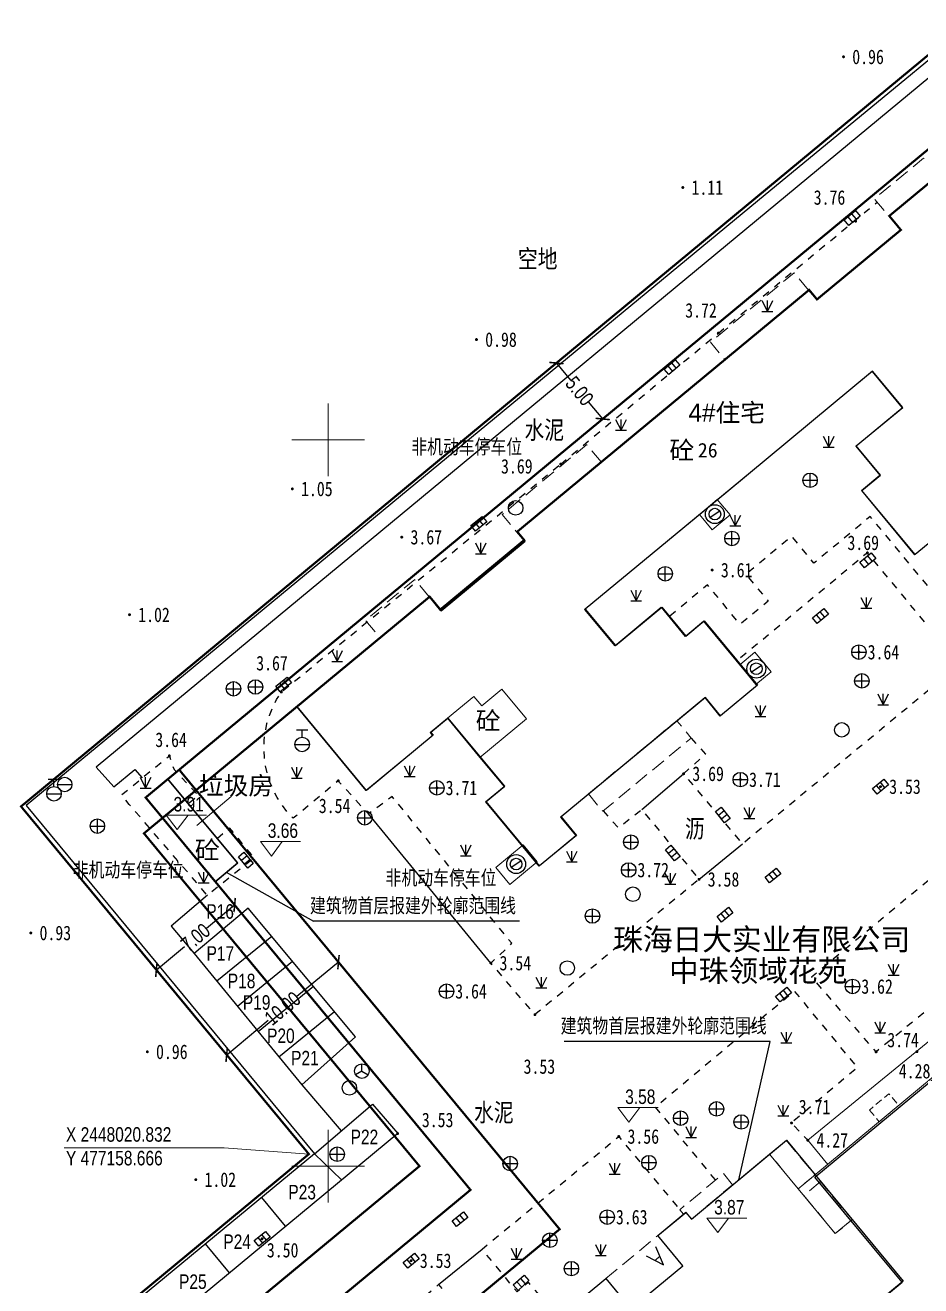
# Model space of a CAD drawing. Extents: x 477039 to 477331, y 2447846 to 2448149.
# Drawn here: x 477139.1 to 477200.8, y 2448011.8 to 2448098.6 of the extents above; entities that cross this region are included whole.
import ezdxf
from ezdxf.enums import TextEntityAlignment as Align

# ---------------------------------------------------------------- set-up
doc = ezdxf.new("R2010")
doc.units = 0
doc.header["$LTSCALE"] = 0.5
doc.header["$PDMODE"] = 34
doc.header["$PDSIZE"] = 0.2
for name, pattern in [('X32', [1.5, 1, -0.5]), ('X5', [3, 2, -1]), ('X6', [2, 1, -1])]:
    doc.linetypes.add(name, pattern=pattern)
doc.layers.get('0').update_dxf_attribs({"linetype": 'CONTINUOUS'})
doc.layers.get('Defpoints').update_dxf_attribs({"linetype": 'CONTINUOUS'})
for name, color, linetype in [('DLSS', 4, 'CONTINUOUS'), ('DMTZ', 3, 'CONTINUOUS'), ('GCD', 1, 'CONTINUOUS'), ('GXYZ', 2, 'CONTINUOUS'), ('JMD', 6, 'CONTINUOUS'), ('TK', 7, 'CONTINUOUS'), ('ZBTZ', 3, 'CONTINUOUS'), ('ZJ', 7, 'CONTINUOUS'), ('商业', 18, 'CONTINUOUS'), ('规划检验设计', 7, 'CONTINUOUS'), ('规划要素信息', 7, 'CONTINUOUS')]:
    doc.layers.add(name, color=color, linetype=linetype)
doc.styles.get("Standard").update_dxf_attribs({"font": 'rs.shx', "bigfont": 'hztxt.shx'})
doc.styles.add('宋体', font='')
doc.styles.add('正等线体', font='simhei.ttf')
doc.styles.add('细等线体', font='长等线体.TTF', dxfattribs={"width": 0.8})
doc.styles.get('宋体').set_extended_font_data('SimSun')
doc.linetypes.add('10422', pattern='A,0.75,[150,AAA.SHX,S=0.5,R=0,X=0,Y=0.5],1.5,[177,AAA.SHX,S=1,R=0,X=0,Y=0.4],0.75', length=3)
doc.linetypes.add('1161', pattern='A,0,[149,AAA.SHX,S=0.15,R=0,X=0,Y=0],-1.6', length=1.6)
doc.linetypes.add('444', pattern='A,4.5,[145,AAA.SHX,S=1,R=0,X=0,Y=1],4.5,-0.5,[146,AAA.SHX,S=1,R=0,X=0,Y=0],-0.5', length=10)
doc.dimstyles.get("Standard").update_dxf_attribs({"dimtxt": 0.18, "dimasz": 0.18, "dimexe": 0.18, "dimexo": 0.0625, "dimgap": 0.09, "dimtad": 0, "dimtih": 1, "dimtoh": 1, "dimdec": 4, "dimzin": 0, "dimdsep": 46, "dimtxsty": 'Standard', "dimcen": 0.09, "dimadec": 0, "dimazin": 0, "dimtfac": 1, "dimtdec": 4, "dimtofl": 0, "dimtmove": 0, "dimatfit": 3, "dimfxl": 0, "dimtolj": 1, "dimtzin": 0, "dimarcsym": 0})

# ---------------------------------------------------------------- blocks, each defined once
blk = doc.blocks.new('gc042')
blk.add_line((-1, 0), (1, 0))
blk.add_circle((0, 0), 1)
blk = doc.blocks.new('gc043')
for p, q in [((-1, 0), (1, 0)), ((0, -1), (0, 1))]:
    blk.add_line(p, q)
blk.add_circle((0, 0), 1)
blk = doc.blocks.new('gc048')
for q in [(-0.87, -0.5), (0, 1), (0.87, -0.5)]:
    blk.add_line((0, 0), q)
blk.add_circle((0, 0), 1)
blk = doc.blocks.new('gc188')
blk.add_circle((0, 0), 1)
blk = doc.blocks.new('gc133')
for p, q in [((-0.8, 2), (0.8, 2)), ((0, 1), (0, 2)), ((-1, 0), (1, 0))]:
    blk.add_line(p, q)
blk.add_circle((0, 0), 1)
blk = doc.blocks.new('gc041')
for p, q in [((-1, 0.5), (1, 0.5)), ((-1, -0.5), (-1, 0.5)), ((-0.33, 0.5), (-0.33, -0.5)), ((0.33, 0.5), (0.33, -0.5)), ((1, 0.5), (1, -0.5)), ((1, -0.5), (-1, -0.5))]:
    blk.add_line(p, q)
blk = doc.blocks.new('gc124')
for p, q in [((-0.75, 1.5), (0, 0)), ((-0.75, 0), (0.75, 0)), ((0, 0), (0, 1.5)), ((0, 0), (0.75, 1.5))]:
    blk.add_line(p, q)
blk = doc.blocks.new('_ArchTick')
at = {"color": 0, "linetype": 'ByBlock', "const_width": 0.15}
blk.add_lwpolyline([(-0.5, -0.5), (0.5, 0.5)], dxfattribs=at)
blk = doc.blocks.new('*D52')
at = {"color": 0, "linetype": 'Continuous', "lineweight": -2}
for p, q in [((477153.553, 2448037.98), (477151.612, 2448036.372)), ((477154.105, 2448037.313), (477153.438, 2448038.118)), ((477148.162, 2448033.515), (477150.103, 2448035.122)), ((477148.714, 2448032.848), (477148.047, 2448033.653))]:
    blk.add_line(p, q, dxfattribs=at)
at = {"layer": 'Defpoints', "color": 0, "linetype": 'Continuous'}
for p in [(477153.553, 2448037.98), (477154.145, 2448037.265), (477148.754, 2448032.8)]:
    blk.add_point(p, dxfattribs=at)
at = {"color": 0, "linetype": 'Continuous', "lineweight": -2, "xscale": 0.7, "yscale": 0.7, "zscale": 0.7}
for p, rotation in [((477153.553, 2448037.98), 39.63302098186691), ((477148.162, 2448033.515), 219.6330209818669)]:
    blk.add_blockref('_ArchTick', p, dxfattribs=dict(at, rotation=rotation))
at = {"color": 0, "linetype": 'Continuous', "insert": (477150.857, 2448035.747), "char_height": 1, "attachment_point": 5, "rotation": 39.63302, "style": '细等线体'}
blk.add_mtext('\\A1;7.00', dxfattribs=at)
blk = doc.blocks.new('*D53')
at = {"color": 0, "linetype": 'Continuous', "lineweight": -2}
for p, q in [((477156.495, 2448039.13), (477160.82, 2448033.908)), ((477160.705, 2448034.047), (477157.84, 2448031.674)), ((477148.794, 2448032.751), (477153.119, 2448027.53)), ((477153.004, 2448027.668), (477155.869, 2448030.041))]:
    blk.add_line(p, q, dxfattribs=at)
at = {"layer": 'Defpoints', "color": 0, "linetype": 'Continuous'}
for p in [(477156.455, 2448039.178), (477160.705, 2448034.047), (477148.754, 2448032.8)]:
    blk.add_point(p, dxfattribs=at)
at = {"color": 0, "linetype": 'Continuous', "lineweight": -2, "xscale": 0.7, "yscale": 0.7, "zscale": 0.7}
for p, rotation in [((477160.705, 2448034.047), 39.63302098172532), ((477153.004, 2448027.668), 219.6330209817253)]:
    blk.add_blockref('_ArchTick', p, dxfattribs=dict(at, rotation=rotation))
at = {"color": 0, "linetype": 'Continuous', "insert": (477156.855, 2448030.858), "char_height": 1, "attachment_point": 5, "rotation": 39.63302, "style": '细等线体'}
blk.add_mtext('\\A1;10.00', dxfattribs=at)
blk = doc.blocks.new('*D54')
at = {"color": 0, "linetype": 'Continuous', "lineweight": -2}
for p, q in [((477175.118, 2448074.805), (477175.851, 2448075.411)), ((477175.712, 2448075.297), (477176.688, 2448074.117)), ((477178.901, 2448071.445), (477177.925, 2448072.624)), ((477178.307, 2448070.953), (477179.039, 2448071.56))]:
    blk.add_line(p, q, dxfattribs=at)
at = {"layer": 'Defpoints', "color": 0, "linetype": 'Continuous'}
for p in [(477175.712, 2448075.297), (477175.07, 2448074.765), (477178.259, 2448070.914)]:
    blk.add_point(p, dxfattribs=at)
at = {"color": 0, "linetype": 'Continuous', "lineweight": -2, "xscale": 0.7, "yscale": 0.7, "zscale": 0.7}
for p, rotation in [((477175.712, 2448075.297), 129.6258168521612), ((477178.901, 2448071.445), 309.6258168521613)]:
    blk.add_blockref('_ArchTick', p, dxfattribs=dict(at, rotation=rotation))
at = {"color": 0, "linetype": 'Continuous', "insert": (477177.306, 2448073.371), "char_height": 1, "attachment_point": 5, "rotation": 309.62582, "style": '细等线体'}
blk.add_mtext('\\A1;5.00', dxfattribs=at)
blk = doc.blocks.new('gc011')
for p, q in [((-0.67, -0.44), (0.67, 0.44)), ((0.8, 0), (0.8, 0))]:
    blk.add_line(p, q)
for radius in [1.3, 0.8]:
    blk.add_circle((0, 0), radius)
blk = doc.blocks.new('gc290')
for points in [[(-0.9, 2.5), (0, 0), (0.9, 2.5)], [(0, 1.2), (-0.43, 1.2), (0.43, 1.2)]]:
    blk.add_lwpolyline(points)
blk = doc.blocks.new('GC200')
at = {"linetype": 'Continuous', "const_width": 0.2, "flags": 128}
blk.add_lwpolyline([(-0.1, 0, 1), (0.1, 0, 1)], format="xyb", close=True, dxfattribs=at)

msp = doc.modelspace()

# ---------------------------------------------------------------- linework, layer by layer
at = {"color": 10, "linetype": 'Continuous', "const_width": 0.15, "flags": 128}
msp.add_lwpolyline([(477138.842, 2448044.767), (477158.666, 2448020.832), (477086.063, 2447960.707), (477114.033, 2447926.933), (477149.234, 2447923.624), (477275.025, 2448027.799), (477211.297, 2448104.762)], close=True, dxfattribs=at)
at = {"color": 10, "linetype": 'X5', "const_width": 0.15, "flags": 128}
for points in [[(477169.798, 2448018.365), (477107.207, 2447966.532), (477124.153, 2447946.07), (477142.858, 2447944.312), (477256.878, 2448038.739), (477209.094, 2448096.446), (477147.423, 2448045.381), (477169.798, 2448018.365)], [(477149.734, 2448047.294), (477175.936, 2448015.658), (477114.885, 2447965.1), (477126.683, 2447950.854), (477141.264, 2447949.483), (477251.379, 2448040.676), (477206.784, 2448094.533)]]:
    msp.add_lwpolyline(points, dxfattribs=at)
at = {"color": 10, "linetype": 'Continuous', "flags": 128}
msp.add_lwpolyline([(477148.962, 2448046.655), (477147.422, 2448045.38), (477152.205, 2448039.603), (477153.745, 2448040.879)], close=True, dxfattribs=at)
at = {"linetype": 'Continuous', "lineweight": 0, "flags": 128}
msp.add_lwpolyline([(477150.944, 2448043.454), (477153.31, 2448045.445)], dxfattribs=at)
at = {"color": 10, "linetype": 'Continuous', "lineweight": 0, "flags": 128}
msp.add_lwpolyline([(477158.666, 2448020.832), (477152.828, 2448021.264), (477141.811, 2448021.264)], dxfattribs=at)
at = {"layer": 'DLSS', "linetype": 'X6', "flags": 128}
for points in [[(477186.869, 2448077.363), (477197.806, 2448086.374)], [(477176.01, 2448068.339), (477186.869, 2448077.363)], [(477204.825, 2448065.893), (477205.851, 2448064.697), (477207.42, 2448065.941), (477211.42, 2448061.163), (477204.846, 2448055.65), (477197.334, 2448064.73), (477193.454, 2448061.516), (477191.923, 2448063.364), (477188.765, 2448060.749), (477190.296, 2448058.901), (477188.369, 2448057.305), (477186.12, 2448060.021), (477183.498, 2448057.85)], [(477184.99, 2448049.476), (477185.972, 2448048.366), (477184.474, 2448047.018), (477188.522, 2448042.198), (477203.492, 2448054.565), (477197.133, 2448062.226), (477188.166, 2448054.8)], [(477152.372, 2448042.578), (477153.17, 2448043.295), (477154.891, 2448041.223), (477151.677, 2448038.65), (477146.299, 2448044.904), (477145.769, 2448045.565), (477149.058, 2448048.257), (477149.381, 2448047.309), (477151.056, 2448045.517), (477150.384, 2448044.961)], [(477206.933, 2448033.144), (477205.862, 2448034.52), (477197.733, 2448027.87), (477193.291, 2448033.041), (477209.097, 2448046.119), (477213.252, 2448041.468), (477212.82, 2448041.082), (477213.147, 2448040.635), (477206.858, 2448035.424), (477207.787, 2448034.286), (477214.086, 2448039.438), (477214.568, 2448038.855)], [(477186.679, 2448019.048), (477182.534, 2448024.087), (477192.09, 2448032.059), (477196.434, 2448026.788), (477191.908, 2448022.975), (477193.027, 2448021.784)], [(477175.872, 2448009.575), (477173.785, 2448012.001), (477173.017, 2448011.34), (477170.594, 2448014.289), (477180.01, 2448022.043), (477184.21, 2448017.003)]]:
    msp.add_lwpolyline(points, dxfattribs=at)
for points in [[(477178.925, 2448044.456), (477179.982, 2448043.303), (477181.592, 2448044.567), (477185.535, 2448039.747), (477174.238, 2448030.431), (477171.197, 2448033.983), (477172.649, 2448035.343), (477164.398, 2448045.455), (477162.762, 2448044.248), (477160.689, 2448046.532), (477157.588, 2448043.95, -0.362986), (477156.769, 2448052.646), (477176.01, 2448068.339)], [(477164.409, 2447999.296), (477161.97, 2448002.315, -0.25683), (477161.634, 2448003.379), (477161.964, 2448007.126), (477167.598, 2448011.847), (477170.069, 2448008.881), (477169.289, 2448008.234), (477171.312, 2448005.796)]]:
    msp.add_lwpolyline(points, format="xyb", dxfattribs=at)
at = {"layer": 'DMTZ', "linetype": '10422', "lineweight": 0, "flags": 128}
msp.add_lwpolyline([(477194.403, 2448020.123), (477193.027, 2448021.784), (477206.933, 2448033.144), (477209.059, 2448030.578)], dxfattribs=at)
at = {"layer": 'JMD', "linetype": '444', "flags": 128}
msp.add_lwpolyline([(477251.806, 2448055.608), (477211.313, 2448104.375), (477189.559, 2448086.436), (477139.189, 2448044.837), (477159.048, 2448020.848), (477105.393, 2447976.522), (477107.031, 2447974.614)], dxfattribs=at)
at = {"layer": 'JMD', "linetype": 'Continuous', "lineweight": 0, "flags": 128}
for points in [[(477207.734, 2448092.964), (477198.605, 2448085.409), (477199.402, 2448084.446), (477193.625, 2448079.664), (477193.083, 2448080.318), (477172.976, 2448063.677), (477173.518, 2448063.022), (477167.741, 2448058.24), (477166.944, 2448059.203), (477157.815, 2448051.647), (477162.597, 2448045.869), (477167.181, 2448049.663), (477167.021, 2448049.856), (477168.215, 2448050.844), (477170.447, 2448048.148), (477170.447, 2448048.148), (477172.105, 2448046.145), (477172.105, 2448046.145), (477170.834, 2448045.093), (477174.5, 2448040.663), (477177.042, 2448042.767), (477175.99, 2448044.038), (477185.928, 2448052.264), (477186.98, 2448050.993), (477189.522, 2448053.097), (477185.856, 2448057.526), (477184.585, 2448056.474), (477182.927, 2448058.477), (477179.73, 2448055.831), (477177.658, 2448058.335), (477197.456, 2448074.721), (477199.528, 2448072.218), (477196.331, 2448069.572), (477197.989, 2448067.569), (477196.718, 2448066.517), (477200.384, 2448062.087), (477202.926, 2448064.191)], [(477168.215, 2448050.844), (477170.026, 2448052.342), (477170.568, 2448051.688), (477171.954, 2448052.835), (477173.644, 2448050.794), (477170.447, 2448048.148)], [(477193.449, 2448019.333), (477205.846, 2448029.605), (477206.675, 2448028.604), (477211.142, 2448032.304)], [(477196.892, 2448009.848), (477199.587, 2448012.081), (477196.078, 2448016.316), (477194.923, 2448015.359), (477192.371, 2448018.439), (477192.371, 2448018.439), (477190.393, 2448020.827), (477190.393, 2448020.827), (477185.011, 2448016.357), (477184.62, 2448016.822), (477182.695, 2448015.227), (477184.417, 2448013.148), (477180.843, 2448010.179), (477179.114, 2448012.261), (477175.187, 2448009.007)], [(477190.393, 2448020.827), (477192.371, 2448018.439), (477193.528, 2448019.398)]]:
    msp.add_lwpolyline(points, dxfattribs=at)
at = {"layer": 'JMD', "linetype": 'X5', "lineweight": 0, "flags": 128}
for points in [[(477201.995, 2448088.214), (477201.007, 2448089.408), (477197.617, 2448086.603), (477198.605, 2448085.409)], [(477193.083, 2448080.318), (477192.094, 2448081.513), (477186.317, 2448076.73), (477187.305, 2448075.536)], [(477178.793, 2448068.491), (477177.804, 2448069.685), (477171.988, 2448064.871), (477172.976, 2448063.677)], [(477166.944, 2448059.203), (477165.955, 2448060.397), (477162.566, 2448057.591), (477163.554, 2448056.397)], [(477177.916, 2448045.633), (477178.904, 2448044.438), (477184.99, 2448049.476), (477184.002, 2448050.67)], [(477190.393, 2448020.827), (477191.548, 2448021.784), (477193.526, 2448019.396), (477192.371, 2448018.439)], [(477187.852, 2448018.721), (477187.214, 2448019.491), (477184.21, 2448017.003), (477184.466, 2448016.695), (477184.62, 2448016.822), (477185.011, 2448016.357)], [(477193.908, 2448018.934), (477192.753, 2448017.977), (477194.923, 2448015.359), (477196.078, 2448016.316)]]:
    msp.add_lwpolyline(points, close=True, dxfattribs=at)
at = {"layer": 'JMD', "linetype": 'Continuous', "lineweight": 0, "flags": 128}
for points in [[(477185.561, 2448064.877), (477186.441, 2448063.814), (477187.674, 2448064.834), (477186.794, 2448065.897)], [(477188.342, 2448054.522), (477189.382, 2448055.383), (477190.498, 2448054.035), (477189.458, 2448053.174)], [(477174.386, 2448040.958), (477172.498, 2448039.396), (477171.542, 2448040.552), (477173.429, 2448042.114)]]:
    msp.add_lwpolyline(points, close=True, dxfattribs=at)
at = {"layer": 'JMD', "linetype": 'Continuous', "flags": 128}
msp.add_lwpolyline([(477148.952, 2448046.678), (477147.385, 2448045.371), (477152.215, 2448039.581), (477153.782, 2448040.888)], close=True, dxfattribs=at)
at = {"layer": 'JMD', "linetype": 'X32', "lineweight": 0, "flags": 128}
msp.add_lwpolyline([(477197.277, 2448023.866), (477197.946, 2448023.059), (477199.288, 2448024.171), (477198.62, 2448024.978)], close=True, dxfattribs=at)
at = {"layer": 'JMD', "linetype": 'X5', "lineweight": 0, "flags": 128}
msp.add_lwpolyline([(477179.121, 2448012.258), (477182.695, 2448015.227)], dxfattribs=at)
at = {"layer": 'TK', "linetype": 'Continuous', "lineweight": 0}
for p, q in [((477160, 2448067.5), (477160, 2448072.5)), ((477157.5, 2448070), (477162.5, 2448070)), ((477160, 2448017.5), (477160, 2448022.5)), ((477157.5, 2448020), (477162.5, 2448020))]:
    msp.add_line(p, q, dxfattribs=at)
at = {"layer": 'ZBTZ', "linetype": '1161', "flags": 128}
for points in [[(477211.893, 2448103.676), (477144.022, 2448047.479), (477145.24, 2448046.126), (477146.673, 2448047.304), (477147.191, 2448046.729)], [(477171.197, 2448033.983), (477162.762, 2448044.248)], [(477151.677, 2448038.65), (477149.174, 2448036.531), (477150.767, 2448034.65)], [(477156.105, 2448035.818), (477152.333, 2448032.734)], [(477157.548, 2448034.091), (477153.757, 2448030.992)], [(477158.99, 2448032.364), (477155.18, 2448029.25)], [(477160.432, 2448030.637), (477156.604, 2448027.508)], [(477158.174, 2448025.588), (477160.887, 2448022.425)], [(477159.048, 2448020.848), (477163.043, 2448024.274), (477164.783, 2448022.245), (477145.488, 2448006.256), (477126.118, 2447990.325), (477110.723, 2447977.507), (477109.045, 2447979.538), (477108.852, 2447979.579)], [(477160.923, 2448019.051), (477159.048, 2448020.848)], [(477157.064, 2448015.857), (477155.418, 2448017.849)], [(477153.204, 2448012.663), (477151.555, 2448014.658)], [(477167.598, 2448011.847), (477170.594, 2448014.289)]]:
    msp.add_lwpolyline(points, dxfattribs=at)
for points, elevation in [([(477181.592, 2448044.567), (477184.474, 2448047.018)], 3.687), ([(477185.535, 2448039.747), (477188.522, 2448042.198)], 3.577)]:
    msp.add_lwpolyline(points, dxfattribs=dict(at, elevation=elevation))
msp.add_lwpolyline([(477154.488, 2448037.755), (477150.767, 2448034.65), (477158.174, 2448025.588), (477161.874, 2448028.91)], close=True, dxfattribs=at)
at = {"layer": 'ZJ', "linetype": 'Continuous', "lineweight": 0, "flags": 128}
for points in [[(477150.344, 2448044.17), (477149.594, 2448043.17), (477148.844, 2448044.17), (477151.605, 2448044.17)], [(477156.834, 2448042.355), (477156.084, 2448041.355), (477155.334, 2448042.355), (477158.095, 2448042.355)], [(477181.451, 2448024.031), (477180.701, 2448023.031), (477179.951, 2448024.031), (477182.712, 2448024.031)], [(477187.578, 2448016.422), (477186.828, 2448015.422), (477186.078, 2448016.422), (477188.839, 2448016.422)]]:
    msp.add_lwpolyline(points, dxfattribs=at)
at = {"layer": '商业', "color": 10, "linetype": 'Continuous', "lineweight": -3}
msp.add_lwpolyline([(477126.274, 2447951.353), (477199.518, 2448012.011), (477193.523, 2448019.25), (477205.922, 2448029.519), (477206.752, 2448028.518), (477209.909, 2448031.133), (477216.479, 2448023.2), (477219.328, 2448025.56), (477219.711, 2448025.098), (477234.884, 2448037.664), (477233.927, 2448038.819), (477239.549, 2448043.475), (477244.907, 2448037.006), (477137.744, 2447948.256), (477128.085, 2447949.165)], close=True, dxfattribs=at).dxf.unprotected_set("ltscale", 0)
at = {"layer": '规划检验设计', "color": 170, "linetype": 'X5', "lineweight": -3, "ltscale": 0.5, "const_width": 0.15}
msp.add_lwpolyline([(477098.043, 2447963.487), (477166.283, 2448020), (477147.307, 2448042.913), (477166.986, 2448059.209), (477167.719, 2448058.324), (477173.495, 2448063.108), (477173.017, 2448063.685), (477193.119, 2448080.333), (477193.662, 2448079.678), (477199.438, 2448084.462), (477198.641, 2448085.425), (477212.158, 2448096.619), (477231.293, 2448073.513), (477228.386, 2448071.105), (477261.617, 2448030.978), (477145.727, 2447935.003), (477119.599, 2447937.459)], close=True, dxfattribs=at)
at = {"layer": '规划检验设计', "color": 10, "linetype": 'Continuous', "lineweight": -3, "ltscale": 0.5}
for points in [[(477182.914, 2448071.881), (477193.12, 2448080.332), (477193.662, 2448079.678), (477199.438, 2448084.462), (477198.641, 2448085.424), (477207.768, 2448092.983)], [(477202.968, 2448064.208), (477200.426, 2448062.103), (477196.759, 2448066.531), (477198.03, 2448067.584), (477196.371, 2448069.586), (477199.567, 2448072.233), (477197.494, 2448074.737), (477187.443, 2448066.413)], [(477157.859, 2448051.651), (477166.986, 2448059.209), (477167.783, 2448058.246), (477173.56, 2448063.03), (477173.018, 2448063.684), (477182.914, 2448071.881)]]:
    msp.add_lwpolyline(points, dxfattribs=at)
at = {"layer": '规划检验设计', "color": 10, "linetype": 'Continuous', "lineweight": -3}
msp.add_lwpolyline([(477187.443, 2448066.413), (477177.701, 2448058.344), (477179.773, 2448055.841), (477182.97, 2448058.488), (477184.628, 2448056.485), (477185.899, 2448057.538), (477189.567, 2448053.109), (477187.025, 2448051.004), (477185.973, 2448052.275), (477176.037, 2448044.047), (477177.089, 2448042.776), (477174.548, 2448040.671), (477170.88, 2448045.1), (477172.151, 2448046.152), (477168.26, 2448050.85), (477167.066, 2448049.862), (477167.226, 2448049.669), (477162.643, 2448045.874), (477157.859, 2448051.651)], dxfattribs=at).dxf.unprotected_set("ltscale", 0)
msp.add_lwpolyline([(477162.598, 2447997.795), (477170.069, 2448003.982), (477169.686, 2448004.445), (477171.92, 2448006.294), (477173.642, 2448004.215), (477176.915, 2448006.926), (477175.193, 2448009.005), (477179.121, 2448012.258), (477180.843, 2448010.179), (477184.425, 2448013.145), (477182.703, 2448015.224), (477184.628, 2448016.819), (477185.011, 2448016.357), (477191.557, 2448021.778), (477199.594, 2448012.074), (477170.635, 2447988.091)], close=True, dxfattribs=at).dxf.unprotected_set("ltscale", 0)
at = {"layer": '规划要素信息', "color": 10, "ltscale": 0.5, "flags": 128}
for points in [[(477152.975, 2448040.241), (477158.978, 2448036.869)], [(477173.178, 2448036.869), (477158.978, 2448036.869)], [(477190.443, 2448028.592), (477176.243, 2448028.592)], [(477188.284, 2448019.067), (477190.443, 2448028.592)]]:
    msp.add_lwpolyline(points, dxfattribs=at)

# ---------------------------------------------------------------- block references
at = {"layer": 'GCD', "linetype": 'Continuous', "lineweight": 0}
ref = msp.add_blockref('GC200', (477195.49, 2448096.381, 0.96), dxfattribs=dict(at, xscale=0.5, yscale=0.5, zscale=0.5))
ref.add_attrib('height', '0.96', dxfattribs={"linetype": 'Continuous', "lineweight": 0, "height": 1, "style": '正等线体', "width": 0.8}).set_placement((477196.09, 2448096.381, 0.96), align=Align.MIDDLE_LEFT)
ref = msp.add_blockref('GC200', (477184.422, 2448087.381, 1.11), dxfattribs=dict(at, xscale=0.5, yscale=0.5, zscale=0.5))
ref.add_attrib('height', '1.11', dxfattribs={"linetype": 'Continuous', "lineweight": 0, "height": 1, "style": '正等线体', "width": 0.8}).set_placement((477185.022, 2448087.381, 1.11), align=Align.MIDDLE_LEFT)
ref = msp.add_blockref('GC200', (477196.323, 2448085.063, 3.762), dxfattribs=dict(at, xscale=0.5, yscale=0.5, zscale=0.5))
ref.add_attrib('height', '3.76', dxfattribs={"linetype": 'Continuous', "lineweight": 0, "height": 1, "style": '正等线体', "width": 0.8}).set_placement((477193.435, 2448086.697, 3.762), align=Align.MIDDLE_LEFT)
ref = msp.add_blockref('GC200', (477186.869, 2448077.363, 3.72), dxfattribs=dict(at, xscale=0.5, yscale=0.5, zscale=0.5))
ref.add_attrib('height', '3.72', dxfattribs={"linetype": 'Continuous', "lineweight": 0, "height": 1, "style": '正等线体', "width": 0.8}).set_placement((477184.585, 2448078.923, 3.72), align=Align.MIDDLE_LEFT)
ref = msp.add_blockref('GC200', (477170.209, 2448076.913, 0.98), dxfattribs=dict(at, xscale=0.5, yscale=0.5, zscale=0.5))
ref.add_attrib('height', '0.98', dxfattribs={"linetype": 'Continuous', "lineweight": 0, "height": 1, "style": '正等线体', "width": 0.8}).set_placement((477170.809, 2448076.913, 0.98), align=Align.MIDDLE_LEFT)
ref = msp.add_blockref('GC200', (477176.01, 2448068.339, 3.694), dxfattribs=dict(at, xscale=0.5, yscale=0.5, zscale=0.5))
ref.add_attrib('height', '3.69', dxfattribs={"linetype": 'Continuous', "lineweight": 0, "height": 1, "style": '正等线体', "width": 0.8}).set_placement((477171.9, 2448068.189, 3.694), align=Align.MIDDLE_LEFT)
ref = msp.add_blockref('GC200', (477157.527, 2448066.632, 1.05), dxfattribs=dict(at, xscale=0.5, yscale=0.5, zscale=0.5))
ref.add_attrib('height', '1.05', dxfattribs={"linetype": 'Continuous', "lineweight": 0, "height": 1, "style": '正等线体', "width": 0.8}).set_placement((477158.127, 2448066.632, 1.05), align=Align.MIDDLE_LEFT)
ref = msp.add_blockref('GC200', (477165.064, 2448063.308, 3.666), dxfattribs=dict(at, xscale=0.5, yscale=0.5, zscale=0.5))
ref.add_attrib('height', '3.67', dxfattribs={"linetype": 'Continuous', "lineweight": 0, "height": 1, "style": '正等线体', "width": 0.8}).set_placement((477165.664, 2448063.308, 3.666), align=Align.MIDDLE_LEFT)
ref = msp.add_blockref('GC200', (477197.133, 2448062.226, 3.69), dxfattribs=dict(at, xscale=0.5, yscale=0.5, zscale=0.5))
ref.add_attrib('height', '3.69', dxfattribs={"linetype": 'Continuous', "lineweight": 0, "height": 1, "style": '正等线体', "width": 0.8}).set_placement((477195.758, 2448062.922, 3.69), align=Align.MIDDLE_LEFT)
ref = msp.add_blockref('GC200', (477186.442, 2448061.042, 3.61), dxfattribs=dict(at, xscale=0.5, yscale=0.5, zscale=0.5))
ref.add_attrib('height', '3.61', dxfattribs={"linetype": 'Continuous', "lineweight": 0, "height": 1, "style": '正等线体', "width": 0.8}).set_placement((477187.042, 2448061.042, 3.61), align=Align.MIDDLE_LEFT)
ref = msp.add_blockref('GC200', (477146.313, 2448057.966, 1.02), dxfattribs=dict(at, xscale=0.5, yscale=0.5, zscale=0.5))
ref.add_attrib('height', '1.02', dxfattribs={"linetype": 'Continuous', "lineweight": 0, "height": 1, "style": '正等线体', "width": 0.8}).set_placement((477146.913, 2448057.966, 1.02), align=Align.MIDDLE_LEFT)
ref = msp.add_blockref('GC200', (477196.55, 2448055.394, 3.642), dxfattribs=dict(at, xscale=0.5, yscale=0.5, zscale=0.5))
ref.add_attrib('height', '3.64', dxfattribs={"linetype": 'Continuous', "lineweight": 0, "height": 1, "style": '正等线体', "width": 0.8}).set_placement((477197.15, 2448055.394, 3.642), align=Align.MIDDLE_LEFT)
ref = msp.add_blockref('GC200', (477156.769, 2448052.646, 3.672), dxfattribs=dict(at, xscale=0.5, yscale=0.5, zscale=0.5))
ref.add_attrib('height', '3.67', dxfattribs={"linetype": 'Continuous', "lineweight": 0, "height": 1, "style": '正等线体', "width": 0.8}).set_placement((477155.038, 2448054.635, 3.672), align=Align.MIDDLE_LEFT)
ref = msp.add_blockref('GC200', (477149.058, 2448048.257, 3.636), dxfattribs=dict(at, xscale=0.5, yscale=0.5, zscale=0.5))
ref.add_attrib('height', '3.64', dxfattribs={"linetype": 'Continuous', "lineweight": 0, "height": 1, "style": '正等线体', "width": 0.8}).set_placement((477148.089, 2448049.359, 3.636), align=Align.MIDDLE_LEFT)
ref = msp.add_blockref('GC200', (477184.474, 2448047.018, 3.692), dxfattribs=dict(at, xscale=0.5, yscale=0.5, zscale=0.5))
ref.add_attrib('height', '3.69', dxfattribs={"linetype": 'Continuous', "lineweight": 0, "height": 1, "style": '正等线体', "width": 0.8}).set_placement((477185.074, 2448047.018, 3.692), align=Align.MIDDLE_LEFT)
ref = msp.add_blockref('GC200', (477188.383, 2448046.613, 3.707), dxfattribs=dict(at, xscale=0.5, yscale=0.5, zscale=0.5))
ref.add_attrib('height', '3.71', dxfattribs={"linetype": 'Continuous', "lineweight": 0, "height": 1, "style": '正等线体', "width": 0.8}).set_placement((477188.983, 2448046.613, 3.707), align=Align.MIDDLE_LEFT)
ref = msp.add_blockref('GC200', (477160.689, 2448046.532, 3.543), dxfattribs=dict(at, xscale=0.5, yscale=0.5, zscale=0.5))
ref.add_attrib('height', '3.54', dxfattribs={"linetype": 'Continuous', "lineweight": 0, "height": 1, "style": '正等线体', "width": 0.8}).set_placement((477159.35, 2448044.812, 3.543), align=Align.MIDDLE_LEFT)
ref = msp.add_blockref('GC200', (477167.484, 2448046.047, 3.708), dxfattribs=dict(at, xscale=0.5, yscale=0.5, zscale=0.5))
ref.add_attrib('height', '3.71', dxfattribs={"linetype": 'Continuous', "lineweight": 0, "height": 1, "style": '正等线体', "width": 0.8}).set_placement((477168.084, 2448046.047, 3.708), align=Align.MIDDLE_LEFT)
ref = msp.add_blockref('GC200', (477198.034, 2448046.13, 3.527), dxfattribs=dict(at, xscale=0.5, yscale=0.5, zscale=0.5))
ref.add_attrib('height', '3.53', dxfattribs={"linetype": 'Continuous', "lineweight": 0, "height": 1, "style": '正等线体', "width": 0.8}).set_placement((477198.634, 2448046.13, 3.527), align=Align.MIDDLE_LEFT)
ref = msp.add_blockref('GC200', (477180.691, 2448040.392, 3.72), dxfattribs=dict(at, xscale=0.5, yscale=0.5, zscale=0.5))
ref.add_attrib('height', '3.72', dxfattribs={"linetype": 'Continuous', "lineweight": 0, "height": 1, "style": '正等线体', "width": 0.8}).set_placement((477181.291, 2448040.392, 3.72), align=Align.MIDDLE_LEFT)
ref = msp.add_blockref('GC200', (477185.535, 2448039.747, 3.577), dxfattribs=dict(at, xscale=0.5, yscale=0.5, zscale=0.5))
ref.add_attrib('height', '3.58', dxfattribs={"linetype": 'Continuous', "lineweight": 0, "height": 1, "style": '正等线体', "width": 0.8}).set_placement((477186.135, 2448039.747, 3.577), align=Align.MIDDLE_LEFT)
ref = msp.add_blockref('GC200', (477139.515, 2448036.058, 0.933), dxfattribs=dict(at, xscale=0.5, yscale=0.5, zscale=0.5))
ref.add_attrib('height', '0.93', dxfattribs={"linetype": 'Continuous', "lineweight": 0, "height": 1, "style": '正等线体', "width": 0.8}).set_placement((477140.115, 2448036.058, 0.933), align=Align.MIDDLE_LEFT)
ref = msp.add_blockref('GC200', (477171.197, 2448033.983, 3.535), dxfattribs=dict(at, xscale=0.5, yscale=0.5, zscale=0.5))
ref.add_attrib('height', '3.54', dxfattribs={"linetype": 'Continuous', "lineweight": 0, "height": 1, "style": '正等线体', "width": 0.8}).set_placement((477171.797, 2448033.983, 3.535), align=Align.MIDDLE_LEFT)
ref = msp.add_blockref('GC200', (477168.147, 2448032.042, 3.638), dxfattribs=dict(at, xscale=0.5, yscale=0.5, zscale=0.5))
ref.add_attrib('height', '3.64', dxfattribs={"linetype": 'Continuous', "lineweight": 0, "height": 1, "style": '正等线体', "width": 0.8}).set_placement((477168.747, 2448032.042, 3.638), align=Align.MIDDLE_LEFT)
ref = msp.add_blockref('GC200', (477196.113, 2448032.372, 3.623), dxfattribs=dict(at, xscale=0.5, yscale=0.5, zscale=0.5))
ref.add_attrib('height', '3.62', dxfattribs={"linetype": 'Continuous', "lineweight": 0, "height": 1, "style": '正等线体', "width": 0.8}).set_placement((477196.713, 2448032.372, 3.623), align=Align.MIDDLE_LEFT)
ref = msp.add_blockref('GC200', (477174.238, 2448030.431, 3.533), dxfattribs=dict(at, xscale=0.5, yscale=0.5, zscale=0.5))
ref.add_attrib('height', '3.53', dxfattribs={"linetype": 'Continuous', "lineweight": 0, "height": 1, "style": '正等线体', "width": 0.8}).set_placement((477173.454, 2448026.861, 3.533), align=Align.MIDDLE_LEFT)
ref = msp.add_blockref('GC200', (477197.733, 2448027.87, 3.743), dxfattribs=dict(at, xscale=0.5, yscale=0.5, zscale=0.5))
ref.add_attrib('height', '3.74', dxfattribs={"linetype": 'Continuous', "lineweight": 0, "height": 1, "style": '正等线体', "width": 0.8}).set_placement((477198.504, 2448028.688, 3.743), align=Align.MIDDLE_LEFT)
ref = msp.add_blockref('GC200', (477147.539, 2448027.877, 0.96), dxfattribs=dict(at, xscale=0.5, yscale=0.5, zscale=0.5))
ref.add_attrib('height', '0.96', dxfattribs={"linetype": 'Continuous', "lineweight": 0, "height": 1, "style": '正等线体', "width": 0.8}).set_placement((477148.139, 2448027.877, 0.96), align=Align.MIDDLE_LEFT)
ref = msp.add_blockref('GC200', (477200.548, 2448027.883, 4.28), dxfattribs=dict(at, xscale=0.5, yscale=0.5, zscale=0.5))
ref.add_attrib('height', '4.28', dxfattribs={"linetype": 'Continuous', "lineweight": 0, "height": 1, "style": '正等线体', "width": 0.8}).set_placement((477199.297, 2448026.546, 4.28), align=Align.MIDDLE_LEFT)
ref = msp.add_blockref('GC200', (477191.908, 2448022.975, 3.711), dxfattribs=dict(at, xscale=0.5, yscale=0.5, zscale=0.5))
ref.add_attrib('height', '3.71', dxfattribs={"linetype": 'Continuous', "lineweight": 0, "height": 1, "style": '正等线体', "width": 0.8}).set_placement((477192.403, 2448024.078, 3.711), align=Align.MIDDLE_LEFT)
ref = msp.add_blockref('GC200', (477164.783, 2448022.245, 3.53), dxfattribs=dict(at, xscale=0.5, yscale=0.5, zscale=0.5))
ref.add_attrib('height', '3.53', dxfattribs={"linetype": 'Continuous', "lineweight": 0, "height": 1, "style": '正等线体', "width": 0.8}).set_placement((477166.447, 2448023.183, 3.53), align=Align.MIDDLE_LEFT)
ref = msp.add_blockref('GC200', (477180.01, 2448022.043, 3.555), dxfattribs=dict(at, xscale=0.5, yscale=0.5, zscale=0.5))
ref.add_attrib('height', '3.56', dxfattribs={"linetype": 'Continuous', "lineweight": 0, "height": 1, "style": '正等线体', "width": 0.8}).set_placement((477180.61, 2448022.043, 3.555), align=Align.MIDDLE_LEFT)
ref = msp.add_blockref('GC200', (477193.027, 2448021.784, 4.272), dxfattribs=dict(at, xscale=0.5, yscale=0.5, zscale=0.5))
ref.add_attrib('height', '4.27', dxfattribs={"linetype": 'Continuous', "lineweight": 0, "height": 1, "style": '正等线体', "width": 0.8}).set_placement((477193.627, 2448021.784, 4.272), align=Align.MIDDLE_LEFT)
ref = msp.add_blockref('GC200', (477150.877, 2448019.073, 1.02), dxfattribs=dict(at, xscale=0.5, yscale=0.5, zscale=0.5))
ref.add_attrib('height', '1.02', dxfattribs={"linetype": 'Continuous', "lineweight": 0, "height": 1, "style": '正等线体', "width": 0.8}).set_placement((477151.477, 2448019.073, 1.02), align=Align.MIDDLE_LEFT)
ref = msp.add_blockref('GC200', (477179.214, 2448016.494, 3.626), dxfattribs=dict(at, xscale=0.5, yscale=0.5, zscale=0.5))
ref.add_attrib('height', '3.63', dxfattribs={"linetype": 'Continuous', "lineweight": 0, "height": 1, "style": '正等线体', "width": 0.8}).set_placement((477179.814, 2448016.494, 3.626), align=Align.MIDDLE_LEFT)
ref = msp.add_blockref('GC200', (477155.443, 2448014.999, 3.497), dxfattribs=dict(at, xscale=0.5, yscale=0.5, zscale=0.5))
ref.add_attrib('height', '3.50', dxfattribs={"linetype": 'Continuous', "lineweight": 0, "height": 1, "style": '正等线体', "width": 0.8}).set_placement((477155.772, 2448014.217, 3.497), align=Align.MIDDLE_LEFT)
ref = msp.add_blockref('GC200', (477165.706, 2448013.49, 3.527), dxfattribs=dict(at, xscale=0.5, yscale=0.5, zscale=0.5))
ref.add_attrib('height', '3.53', dxfattribs={"linetype": 'Continuous', "lineweight": 0, "height": 1, "style": '正等线体', "width": 0.8}).set_placement((477166.306, 2448013.49, 3.527), align=Align.MIDDLE_LEFT)
at = {"layer": 'GXYZ', "linetype": 'Continuous'}
for p, xscale, yscale, rotation in [((477196.081, 2448085.282, 3.762), 0.4999999999664757, 0.5000000000110653, 40.00000000535329), ((477183.681, 2448075.013, 3.747), 0.4999999999664757, 0.5000000000110653, 40.00000000535329), ((477170.376, 2448064.227, 3.666), 0.4999999999818108, 0.5000000000598824, 39.59116296190307), ((477197.165, 2448061.719, 3.674), 0.4999999999664757, 0.5000000000110653, 40.00000000535329), ((477193.9, 2448057.88, 3.644), 0.4999999999664757, 0.5000000000110653, 40.00000000535329), ((477156.929, 2448053.16, 3.646), 0.4999999999121151, 0.5000000000029527, 38.71299527031476), ((477198.034, 2448046.13, 3.527), 0.4999999999377284, 0.4999999999872666, 39.00000000552127), ((477187.178, 2448044.18, 3.581), 0.5000000000423521, 0.5000000000423521, 308.4498332519383), ((477183.732, 2448041.556, 3.633), 0.4999999998875498, 0.4999999998875498, 309.5227560316036), ((477154.326, 2448041.069, 3.525), 0.5000000000188649, 0.5000000000188649, 310.1691562426544), ((477190.627, 2448040.016, 3.505), 0.4999999999377284, 0.4999999999872666, 39.00000000552127), ((477187.326, 2448037.313, 3.498), 0.4999999999377284, 0.4999999999872666, 39.00000000552127), ((477191.356, 2448031.813, 3.521), 0.4999999999377284, 0.4999999999872666, 39.00000000552127), ((477169.074, 2448016.355, 3.517), 0.4999999999377284, 0.4999999999872666, 39.00000000552127), ((477155.443, 2448014.999, 3.497), 0.4999999999377284, 0.4999999999872666, 39.00000000552127), ((477165.706, 2448013.49, 3.527), 0.4999999999377284, 0.4999999999872666, 39.00000000552127), ((477173.283, 2448011.969, 3.706), 0.4999999999725385, 0.4999999999725385, 42.23885475984232)]:
    msp.add_blockref('gc041', p, dxfattribs=dict(at, xscale=xscale, yscale=yscale, rotation=rotation))
at = {"layer": 'GXYZ', "linetype": 'Continuous', "xscale": 0.5, "yscale": 0.5}
for name, p in [('gc043', (477193.182, 2448067.223, 3.654)), ('gc188', (477172.908, 2448065.325, 3.671)), ('gc043', (477187.805, 2448063.222, 3.654)), ('gc043', (477183.213, 2448060.789, 3.654)), ('gc043', (477196.55, 2448055.394, 3.642)), ('gc043', (477153.476, 2448052.866, 3.654)), ('gc043', (477154.99, 2448052.992, 3.651)), ('gc043', (477196.754, 2448053.414, 3.654)), ('gc188', (477195.372, 2448050.041, 3.661)), ('gc133', (477158.203, 2448049.035, 4.138)), ('gc043', (477188.383, 2448046.613, 3.707)), ('gc133', (477141.111, 2448045.638, 3.608)), ('gc042', (477141.851, 2448046.278, 3.578)), ('gc043', (477167.484, 2448046.047, 3.708)), ('gc043', (477162.519, 2448043.984, 3.794)), ('gc043', (477144.098, 2448043.411, 3.555)), ('gc043', (477180.841, 2448042.313, 3.711)), ('gc043', (477180.691, 2448040.392, 3.72)), ('gc188', (477180.984, 2448038.725, 3.678)), ('gc043', (477178.195, 2448037.222, 3.599)), ('gc188', (477176.462, 2448033.641, 3.566)), ('gc043', (477168.147, 2448032.042, 3.638)), ('gc043', (477196.113, 2448032.372, 3.623)), ('gc048', (477162.316, 2448026.544, 3.578)), ('gc188', (477161.456, 2448025.388, 3.812)), ('gc043', (477184.269, 2448023.303, 3.538)), ('gc043', (477186.744, 2448023.942, 3.653)), ('gc043', (477188.443, 2448023.042, 3.664)), ('gc043', (477160.619, 2448020.819, 3.525)), ('gc043', (477172.53, 2448020.178, 3.517)), ('gc043', (477182.089, 2448020.241, 3.648)), ('gc043', (477179.214, 2448016.494, 3.626)), ('gc043', (477175.266, 2448014.899, 3.625)), ('gc043', (477176.745, 2448012.945, 3.466))]:
    msp.add_blockref(name, p, dxfattribs=at)
at = {"layer": 'JMD', "linetype": 'X5', "lineweight": 0, "xscale": 0.5, "yscale": 0.5}
for p in [(477186.629, 2448064.894), (477189.484, 2448054.252), (477172.939, 2448040.797)]:
    msp.add_blockref('gc011', p, dxfattribs=at)
at = {"layer": 'JMD', "linetype": 'Continuous', "xscale": 0.4999999994839924, "yscale": 0.4999999996382289, "zscale": 0.5, "rotation": 43.12848144731136}
msp.add_blockref('gc290', (477183.087, 2448013.217), dxfattribs=at)
at = {"layer": 'ZBTZ', "linetype": 'Continuous', "xscale": 0.5, "yscale": 0.5}
for p in [(477190.243, 2448078.854), (477180.167, 2448070.666), (477194.468, 2448069.511), (477188.031, 2448064.08), (477170.511, 2448062.165), (477181.21, 2448058.915), (477197.067, 2448058.408), (477160.611, 2448054.744), (477198.219, 2448051.767), (477189.774, 2448050.97), (477157.835, 2448046.716), (477165.612, 2448046.823), (477147.423, 2448046.031), (477189.004, 2448043.937), (477169.48, 2448041.363), (477176.774, 2448040.949), (477151.421, 2448039.502), (477183.566, 2448039.415), (477198.936, 2448033.156), (477174.677, 2448032.272), (477198.011, 2448029.184), (477191.551, 2448028.484), (477191.343, 2448023.455), (477184.995, 2448021.97), (477179.729, 2448019.457), (477172.973, 2448013.603), (477178.776, 2448013.848)]:
    msp.add_blockref('gc124', p, dxfattribs=at)

# ---------------------------------------------------------------- texts
at = {"color": 10, "linetype": 'Continuous', "lineweight": 0, "style": '细等线体', "width": 0.8}
msp.add_text('X 2448020.832', height=1, dxfattribs=at).set_placement((477141.936, 2448021.384), align=Align.BOTTOM_LEFT)
msp.add_text('Y 477158.666', height=1, dxfattribs=at).set_placement((477141.936, 2448021.055), align=Align.TOP_LEFT)
at = {"layer": 'DLSS', "linetype": 'Continuous', "style": '细等线体', "width": 0.8}
for s, height, p in [('空地', 1.25, (477174.427, 2448082.522)), ('水泥', 1.25, (477174.877, 2448070.712)), ('非机动车停车位', 1, (477169.539, 2448069.56)), ('沥', 1.25, (477185.248, 2448043.238)), ('非机动车停车位', 1, (477146.222, 2448040.427)), ('非机动车停车位', 1, (477167.768, 2448039.885)), ('P16', 1, (477152.551, 2448037.537)), ('P17', 1, (477152.568, 2448034.646)), ('P18', 1, (477154.032, 2448032.753)), ('P19', 1, (477155.066, 2448031.27)), ('P20', 1, (477156.737, 2448028.978)), ('P21', 1, (477158.39, 2448027.446)), ('水泥', 1.25, (477171.406, 2448023.72)), ('P22', 1, (477162.49, 2448022.02)), ('P23', 1, (477158.201, 2448018.213)), ('P24', 1, (477153.724, 2448014.805)), ('P25', 1, (477150.673, 2448012.046))]:
    msp.add_text(s, height=height, dxfattribs=at).set_placement(p, align=Align.MIDDLE)
at = {"layer": 'DLSS', "linetype": 'Continuous', "style": '宋体'}
for s, p in [('珠海日大实业有限公司', (477189.855, 2448035.651)), ('中珠领域花苑', (477189.608, 2448033.479))]:
    msp.add_text(s, height=1.5, dxfattribs=at).set_placement(p, align=Align.MIDDLE)
at = {"layer": 'JMD', "linetype": 'Continuous', "lineweight": 0, "style": '细等线体'}
for s, p in [('4#住宅', (477190.077, 2448071.879)), ('砼', (477185.209, 2448069.296)), ('砼', (477171.868, 2448050.667))]:
    msp.add_text(s, height=1.25, dxfattribs=at).set_placement(p, align=Align.MIDDLE_RIGHT)
at = {"layer": 'JMD', "linetype": 'Continuous', "lineweight": 0, "style": '正等线体'}
msp.add_text('26', height=1, dxfattribs=at).set_placement((477185.459, 2448069.296), align=Align.MIDDLE_LEFT)
at = {"layer": 'JMD', "linetype": 'Continuous', "lineweight": 0, "style": '细等线体'}
for s, p in [('垃圾房', (477153.649, 2448046.231)), ('砼', (477151.67, 2448041.83))]:
    msp.add_text(s, height=1.25, dxfattribs=at).set_placement(p, align=Align.MIDDLE)
at = {"layer": 'ZJ', "linetype": 'Continuous', "lineweight": 0, "style": '细等线体', "width": 0.8}
for s, p in [('3.91', (477149.344, 2448044.42)), ('3.66', (477155.834, 2448042.605)), ('3.58', (477180.451, 2448024.281)), ('3.87', (477186.578, 2448016.672))]:
    msp.add_text(s, height=1, dxfattribs=at).set_placement(p)
at = {"layer": '规划要素信息', "color": 10, "ltscale": 0.5, "style": '细等线体', "width": 0.8}
for p in [(477172.928, 2448037.144), (477190.193, 2448028.867)]:
    msp.add_text('建筑物首层报建外轮廓范围线', height=1, dxfattribs=at).set_placement(p, align=Align.BOTTOM_RIGHT)

# ---------------------------------------------------------------- dimensions: what is measured, and where the dimension line sits
at = {"color": 10, "linetype": 'Continuous'}
for p1, p2, distance, picture, middle in [((477178.259, 2448070.914), (477175.07, 2448074.765), -0.834, '*D54', (477177.306, 2448073.371)), ((477148.754, 2448032.8), (477154.145, 2448037.265), 0.928, '*D52', (477150.857, 2448035.747)), ((477148.754, 2448032.8), (477156.455, 2448039.178), -6.663, '*D53', (477156.855, 2448030.858))]:
    dim = msp.add_aligned_dim(p1=p1, p2=p2, distance=distance, dimstyle='Standard', override={"dimtxt": 1, "dimasz": 0.7, "dimtih": 0, "dimdec": 2, "dimtxsty": '细等线体', "dimblk1": 'ArchTick', "dimblk2": 'ArchTick', "dimsah": 1}, dxfattribs=at)
    dim.commit()
    dim.dimension.update_dxf_attribs({"geometry": picture, "text_midpoint": middle})

doc.saveas('drawing.dxf')
